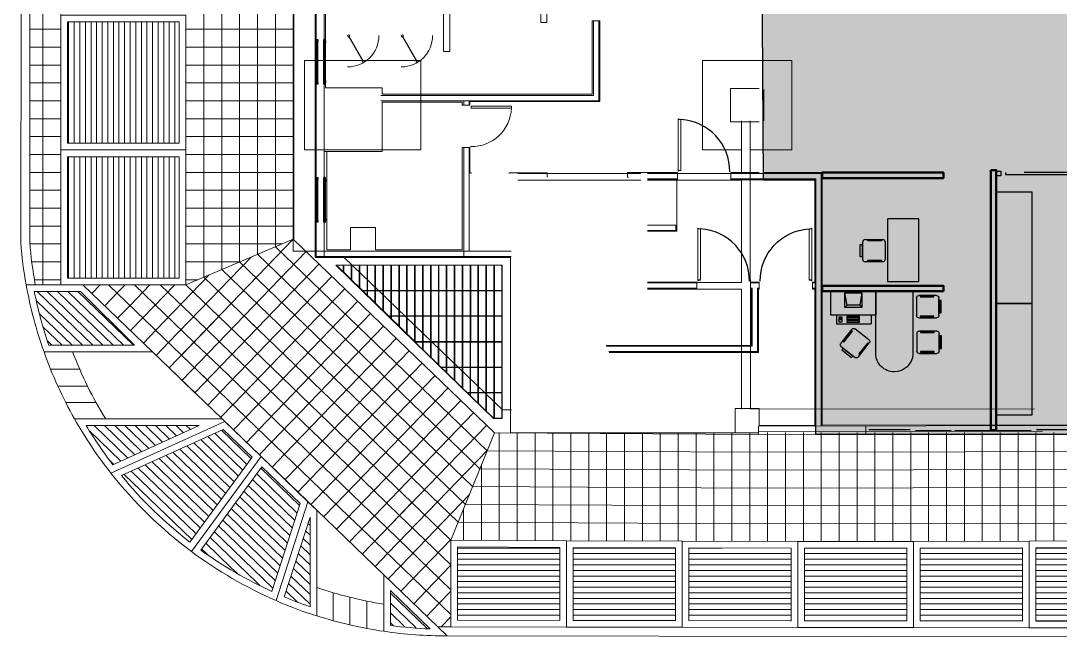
# Model space of a CAD drawing. Header units: millimetres. Extents: x 27 to 171, y 81 to 155.
# Drawn here: x 27.13 to 50.37, y 81.08 to 95 of the extents above; entities that cross this region are included whole.
import ezdxf

# ---------------------------------------------------------------- set-up
doc = ezdxf.new("R2010")
doc.units = ezdxf.units.MM
doc.linetypes.add('HIDDEN', pattern=[9.525, 6.35, -3.175])
doc.linetypes.add('IRI-OCASA-Layout R 9$0$HIDDEN', pattern=[0.375, 0.25, -0.125])
for name, color, linetype, lineweight in [('Durlock', 252, 'Continuous', 50), ('OCASA_TODAS_r08$0$CARP-BARRIDO', 252, 'Continuous', 15), ('OCASA_TODAS_r08$0$CARP-HOJA', 252, 'Continuous', 20), ('OCASA_TODAS_r08$0$CARPINTERIA', 252, 'Continuous', 15), ('OCASA_TODAS_r08$0$CGC VIGAS', 252, 'HIDDEN', 15), ('OCASA_TODAS_r08$0$HERRERIA', 252, 'Continuous', 20), ('OCASA_TODAS_r08$0$MURO BLOQUE CEMENTO 18', 252, 'Continuous', 20), ('OCASA_TODAS_r08$0$MURO CEMENTO DE 12', 252, 'Continuous', 20), ('OCASA_TODAS_r08$0$MURO CERAMICO DE 12', 252, 'Continuous', 20), ('OCASA_TODAS_r08$0$MURO CERAMICO DE 18', 252, 'Continuous', 20), ('OCASA_TODAS_r08$0$MURO LADRILLO COMUN', 252, 'Continuous', 20), ('OCASA_TODAS_r08$0$REVESTIMIENTOS', 252, 'Continuous', 20), ('OCASA_TODAS_r08$0$REVOQUES', 251, 'Continuous', 15), ('OCASA_TODAS_r08$0$SANITARIOS', 251, 'Continuous', 15), ('OCASA_TODAS_r08$0$VENTANAS', 251, 'Continuous', 15), ('OCASA_TODAS_r08$0$VEREDA', 251, 'Continuous', 15)]:
    doc.layers.add(name, color=color, linetype=linetype, lineweight=lineweight)
doc.layers.add('IRI-OCASA-Layout R 9$0$OCA_Mobiliario', color=252, linetype='Continuous')
doc.layers.add('IRI-OCASA-Layout R 9$0$OCA_Rejas', color=252, linetype='IRI-OCASA-Layout R 9$0$HIDDEN')
doc.layers.get('OCASA_TODAS_r08$0$CARPINTERIA').off()
doc.layers.get('OCASA_TODAS_r08$0$HERRERIA').off()
doc.layers.get('OCASA_TODAS_r08$0$SANITARIOS').off()
doc.layers.get('OCASA_TODAS_r08$0$VENTANAS').off()

# ---------------------------------------------------------------- blocks, each defined once
blk = doc.blocks.new('OCASA_TODAS_r08$0$Estructura PB para Arquitectura')
at = {"layer": 'OCASA_TODAS_r08$0$CGC VIGAS', "lineweight": 9}
for p, q in [((1098.108222, 374.99809, -0.000029), (1098.108222, 401.069086, -0.000029)), ((1100.959509, 377.263229, -0.000029), (1100.959509, 379.26309, -0.000029)), ((1107.258158, 379.262974, -0.000029), (1109.258158, 379.262974, -0.000029)), ((1107.258158, 377.262974, -0.000029), (1107.258158, 379.262974, -0.000029)), ((1109.258158, 377.262974, -0.000029), (1109.258158, 379.262974, -0.000029)), ((1108.127549, 377.912974, -0.000029), (1108.127654, 377.263474, -0.000029)), ((1108.327549, 377.912974, -0.000029), (1108.327654, 377.263474, -0.000029)), ((1098.358971, 377.262997, -0.000029), (1100.959509, 377.263229, -0.000029)), ((1107.258158, 377.262974, -0.000029), (1108.127654, 377.262974, -0.000029)), ((1108.127654, 377.262474, -0.000029), (1108.12774, 376.731072, -0.000029)), ((1108.327654, 377.262974, -0.000029), (1109.258158, 377.262974, -0.000029)), ((1108.327654, 377.262474, -0.000029), (1108.328595, 371.458401, -0.000029)), ((1105.878155, 376.731072, -0.000029), (1103.131196, 376.731072, -0.000029)), ((1105.878155, 376.581072, -0.000029), (1103.131196, 376.581072, -0.000029)), ((1108.12774, 376.731072, -0.000029), (1106.028155, 376.731072, -0.000029)), ((1108.127765, 376.581072, -0.000029), (1106.028155, 376.581072, -0.000029)), ((1108.127765, 376.581072, -0.000029), (1108.128135, 374.295923, -0.000029)), ((1098.108222, 374.99809, -0.000029), (1102.981196, 374.99809, -0.000029)), ((1108.128135, 374.295923, -0.000029), (1106.028155, 374.295923, -0.000029)), ((1108.128159, 374.145923, -0.000029), (1106.028155, 374.145923, -0.000029)), ((1108.128159, 374.145923, -0.000029), (1108.128595, 371.458267, -0.000029)), ((1108.328595, 371.458401, -0.000029), (1116.008408, 371.473153, -0.000029)), ((1108.509139, 370.958747, -0.000029), (1116.258649, 370.973633, -0.000029))]:
    blk.add_line(p, q, dxfattribs=at)
blk.add_lwpolyline([(1098.358971, 377.262997), (1098.358971, 379.262858), (1100.959509, 379.26309)], dxfattribs=at)
blk = doc.blocks.new('OCASA_TODAS_r08$0$P10 70-035')
at = {"layer": 'OCASA_TODAS_r08$0$CARP-BARRIDO'}
blk.add_arc((0, 0.035), 0.7, 0, 90, dxfattribs=at)
at = {"layer": 'OCASA_TODAS_r08$0$CARP-HOJA'}
for p, q in [((0.344191, 0.604157), (0.029191, 0.058561)), ((0.35112, 0.600157), (0.03612, 0.054561))]:
    blk.add_line(p, q, dxfattribs=at)
for points in [[(0.35, 0.641218), (0.3325, 0.610907), (0.362811, 0.593407), (0.380311, 0.623718)], [(0.0175, 0.065311), (0, 0.035), (0.030311, 0.0175), (0.047811, 0.047811)]]:
    blk.add_lwpolyline(points, close=True, dxfattribs=at)
blk = doc.blocks.new('OCASA_TODAS_r08$0$dddddd')
at = {"layer": 'OCASA_TODAS_r08$0$CARP-HOJA'}
for p, q in [((99.546846, 18.472923), (99.546846, 18.629998)), ((99.560946, 18.459217), (99.560946, 18.629998)), ((99.724055, 18.300663), (99.724055, 18.629998)), ((99.738155, 18.286957), (99.738155, 18.629998)), ((99.901265, 18.119617), (99.901265, 18.629998)), ((99.915365, 18.105911), (99.915365, 18.629998)), ((100.078474, 18.060548), (100.078474, 18.629998)), ((100.092574, 18.060548), (100.092574, 18.629998)), ((100.255683, 18.060548), (100.255683, 18.629998)), ((100.269783, 18.060548), (100.269783, 18.629998)), ((100.432892, 18.060548), (100.432892, 18.629998)), ((100.446992, 18.060548), (100.446992, 18.629998)), ((100.610101, 18.060548), (100.610101, 18.629998)), ((100.624201, 18.060548), (100.624201, 18.629998)), ((100.787311, 18.060548), (100.787311, 18.629998)), ((100.801411, 18.060548), (100.801411, 18.629998)), ((100.96452, 18.060548), (100.96452, 18.629998)), ((100.97862, 18.060548), (100.97862, 18.629998)), ((101.141729, 18.060548), (101.141729, 18.629998)), ((101.155829, 18.060548), (101.155829, 18.629998)), ((100.078474, 17.956144), (100.078474, 18.060548)), ((100.092574, 17.942438), (100.092574, 18.060548)), ((100.255683, 17.783884), (100.255683, 18.060548)), ((100.269783, 17.770178), (100.269783, 18.060548)), ((100.432892, 17.611624), (100.432892, 18.060548)), ((100.446992, 17.597918), (100.446992, 18.060548)), ((100.610101, 17.497548), (100.610101, 18.060548)), ((100.624201, 17.497548), (100.624201, 18.060548)), ((100.787311, 17.497548), (100.787311, 18.060548)), ((100.801411, 17.497548), (100.801411, 18.060548)), ((100.96452, 17.497548), (100.96452, 18.060548)), ((100.97862, 17.497548), (100.97862, 18.060548)), ((101.141729, 17.497548), (101.141729, 18.060548)), ((101.155829, 17.497548), (101.155829, 18.060548)), ((100.610101, 17.439364), (100.610101, 17.491248)), ((100.624201, 17.425658), (100.624201, 17.491248)), ((100.787311, 17.267105), (100.787311, 17.491248)), ((100.801411, 17.253399), (100.801411, 17.491248)), ((100.96452, 17.094845), (100.96452, 17.491248)), ((100.97862, 17.081139), (100.97862, 17.491248)), ((101.141729, 16.927226), (101.141729, 17.491248)), ((101.155829, 16.927253), (101.155829, 17.491248))]:
    blk.add_line(p, q, dxfattribs=at)
for points in [[(99.369739, 18.636298), (101.134412, 16.920912), (101.325238, 16.921278), (101.325238, 18.636298)], [(99.369739, 18.636298), (101.134412, 16.920912), (101.325238, 16.921278), (101.325238, 18.636298)], [(101.325238, 18.636298), (99.369739, 18.636298)], [(99.385258, 18.629998), (101.136965, 16.927217), (101.318938, 16.927566), (101.318938, 18.629998)], [(101.318938, 18.629998), (99.385258, 18.629998)], [(101.318938, 18.066848), (99.964589, 18.066848)], [(101.318938, 18.060548), (99.97107, 18.060548)], [(101.318938, 17.497548), (100.550246, 17.497548)], [(101.318938, 17.491248), (100.556727, 17.491248)]]:
    blk.add_lwpolyline(points, dxfattribs=at)
blk = doc.blocks.new('OCASA_TODAS_r08$0$aaaaa')
at = {"layer": 'OCASA_TODAS_r08$0$CARP-HOJA'}
for p, q in [((93.03341, 21.382694), (93.03341, 21.532267)), ((93.04751, 21.368988), (93.04751, 21.532267)), ((93.210619, 21.210434), (93.210619, 21.532267)), ((93.224719, 21.196728), (93.224719, 21.532267)), ((93.387828, 21.038175), (93.387828, 21.532267)), ((93.401928, 21.024468), (93.401928, 21.532267)), ((93.565037, 20.969053), (93.565037, 21.532267)), ((93.579137, 20.969053), (93.579137, 21.532267)), ((93.742246, 20.969053), (93.742246, 21.532267)), ((93.756346, 20.969053), (93.756346, 21.532267)), ((93.919456, 20.969053), (93.919456, 21.532267)), ((93.933556, 20.969053), (93.933556, 21.532267)), ((94.096665, 20.969053), (94.096665, 21.532267)), ((94.110765, 20.969053), (94.110765, 21.532267)), ((94.273874, 20.969053), (94.273874, 21.532267)), ((94.287974, 20.969053), (94.287974, 21.532267)), ((94.451083, 20.969053), (94.451083, 21.532267)), ((94.465183, 20.969053), (94.465183, 21.532267)), ((94.628292, 20.969053), (94.628292, 21.532267)), ((94.642392, 20.969053), (94.642392, 21.532267)), ((94.805502, 20.969053), (94.805502, 21.532267)), ((94.819602, 20.969053), (94.819602, 21.532267)), ((94.982711, 20.969053), (94.982711, 21.532267)), ((94.996811, 20.969053), (94.996811, 21.532267)), ((95.15992, 20.969053), (95.15992, 21.532267)), ((95.17402, 20.969053), (95.17402, 21.532267)), ((95.337129, 20.969053), (95.337129, 21.532267)), ((95.351229, 20.969053), (95.351229, 21.532267)), ((95.514339, 20.969053), (95.514339, 21.532267)), ((95.528439, 20.969053), (95.528439, 21.532267)), ((95.691548, 20.969053), (95.691548, 21.532267)), ((95.705648, 20.969053), (95.705648, 21.532267)), ((95.868757, 20.969053), (95.868757, 21.532267)), ((95.882857, 20.969053), (95.882857, 21.532267)), ((96.045966, 20.969053), (96.045966, 21.532267)), ((96.060066, 20.969053), (96.060066, 21.532267)), ((96.223175, 20.969053), (96.223175, 21.532267)), ((96.237275, 20.969053), (96.237275, 21.532267)), ((96.400385, 20.969053), (96.400385, 21.532267)), ((96.414485, 20.969053), (96.414485, 21.532267)), ((93.565037, 20.865915), (93.565037, 20.962753)), ((93.579137, 20.852209), (93.579137, 20.962753)), ((93.742246, 20.693655), (93.742246, 20.962753)), ((93.756346, 20.679949), (93.756346, 20.962753)), ((93.919456, 20.521395), (93.919456, 20.962753)), ((93.933556, 20.507689), (93.933556, 20.962753)), ((94.096665, 20.399753), (94.096665, 20.962753)), ((94.110765, 20.399753), (94.110765, 20.962753)), ((94.273874, 20.399753), (94.273874, 20.962753)), ((94.287974, 20.399753), (94.287974, 20.962753)), ((94.451083, 20.399753), (94.451083, 20.962753)), ((94.465183, 20.399753), (94.465183, 20.962753)), ((94.628292, 20.399753), (94.628292, 20.962753)), ((94.642392, 20.399753), (94.642392, 20.962753)), ((94.805502, 20.399753), (94.805502, 20.962753)), ((94.819602, 20.399753), (94.819602, 20.962753)), ((94.982711, 20.399753), (94.982711, 20.962753)), ((94.996811, 20.399753), (94.996811, 20.962753)), ((95.15992, 20.399753), (95.15992, 20.962753)), ((95.17402, 20.399753), (95.17402, 20.962753)), ((95.337129, 20.399753), (95.337129, 20.962753)), ((95.351229, 20.399753), (95.351229, 20.962753)), ((95.514339, 20.399753), (95.514339, 20.962753)), ((95.528439, 20.399753), (95.528439, 20.962753)), ((95.691548, 20.399753), (95.691548, 20.962753)), ((95.705648, 20.399753), (95.705648, 20.962753)), ((95.868757, 20.399753), (95.868757, 20.962753)), ((95.882857, 20.399753), (95.882857, 20.962753)), ((96.045966, 20.399753), (96.045966, 20.962753)), ((96.060066, 20.399753), (96.060066, 20.962753)), ((96.223175, 20.399753), (96.223175, 20.962753)), ((96.237275, 20.399753), (96.237275, 20.962753)), ((96.400385, 20.399753), (96.400385, 20.962753)), ((96.414485, 20.399753), (96.414485, 20.962753)), ((94.096665, 20.349136), (94.096665, 20.393453)), ((94.110765, 20.335429), (94.110765, 20.393453)), ((94.273874, 20.176876), (94.273874, 20.393453)), ((94.287974, 20.16317), (94.287974, 20.393453)), ((94.451083, 20.004616), (94.451083, 20.393453)), ((94.465183, 19.99091), (94.465183, 20.393453)), ((94.628292, 19.832356), (94.628292, 20.393453)), ((94.642392, 19.829772), (94.642392, 20.393453)), ((94.805502, 19.829772), (94.805502, 20.393453)), ((94.819602, 19.829772), (94.819602, 20.393453)), ((94.982711, 19.829772), (94.982711, 20.393453)), ((94.996811, 19.829772), (94.996811, 20.393453)), ((95.15992, 19.829772), (95.15992, 20.393453)), ((95.17402, 19.829772), (95.17402, 20.393453)), ((95.337129, 19.829772), (95.337129, 20.393453)), ((95.351229, 19.829772), (95.351229, 20.393453)), ((95.514339, 19.829772), (95.514339, 20.393453)), ((95.528439, 19.829772), (95.528439, 20.393453)), ((95.691548, 19.829772), (95.691548, 20.393453)), ((95.705648, 19.829772), (95.705648, 20.393453)), ((95.868757, 19.829772), (95.868757, 20.393453)), ((95.882857, 19.829772), (95.882857, 20.393453)), ((96.045966, 19.829772), (96.045966, 20.393453)), ((96.060066, 19.829772), (96.060066, 20.393453)), ((96.223175, 19.829772), (96.223175, 20.393453)), ((96.237275, 19.829772), (96.237275, 20.393453)), ((96.400385, 19.829772), (96.400385, 20.393453)), ((96.414485, 19.829772), (96.414485, 20.393453))]:
    blk.add_line(p, q, dxfattribs=at)
for points in [[(96.583894, 19.823472), (96.583894, 21.538566), (92.864, 21.538586), (94.628394, 19.823472)], [(96.577594, 19.829772), (96.577594, 21.532266), (92.87952, 21.532286), (94.628292, 19.832356)], [(92.87952, 21.532286), (94.630952, 19.829772)], [(96.583894, 20.969053), (93.458935, 20.969053)], [(96.583894, 20.962753), (93.465416, 20.962753)], [(96.583894, 20.399753), (94.044593, 20.399753)], [(96.583894, 20.393453), (94.051074, 20.393453)], [(96.583894, 19.823472), (94.628394, 19.823472)], [(96.577594, 19.829772), (94.630952, 19.829772)]]:
    blk.add_lwpolyline(points, dxfattribs=at)
blk = doc.blocks.new('OCASA_TODAS_r08$0$P16 17')
at = {"layer": 'OCASA_TODAS_r08$0$CARP-BARRIDO'}
blk.add_arc((-13.161196, -23.401783, -0.000123), 0.885209, 178.329117, 268.111658, dxfattribs=at)
at = {"layer": 'OCASA_TODAS_r08$0$CARP-HOJA', "extrusion": (1.67932e-05, 6.2673e-05, 1), "elevation": -0.001695}
blk.add_lwpolyline([(-13.190365, -23.390868), (-13.190365, -24.286511), (-13.14586, -24.286511), (-13.14586, -23.390868)], close=True, dxfattribs=at)
blk = doc.blocks.new('OCASA_TODAS_r08$0$SE 16')
at = {"layer": 'OCASA_TODAS_r08$0$CARP-BARRIDO', "lineweight": -3}
blk.add_arc((-36.41539, -19.636195), 1.16501, 179.476971, 266.48031, dxfattribs=at)
at = {"layer": 'OCASA_TODAS_r08$0$CARP-HOJA'}
for p, q in [((-36.486912, -20.799008), (-36.486912, -19.654008)), ((-36.486912, -19.654008), (-36.431912, -19.654008)), ((-36.485712, -19.812314), (-36.485712, -19.655208)), ((-36.485712, -19.655208), (-36.430712, -19.655208)), ((-36.431912, -19.654008), (-36.431912, -19.641508)), ((-36.430712, -19.641508), (-36.430712, -19.655208)), ((-36.428112, -19.797314), (-36.428112, -19.641508)), ((-36.426912, -20.811508), (-36.426912, -19.641508)), ((-36.485712, -20.797808), (-36.485712, -19.812314)), ((-36.428112, -20.811508), (-36.428112, -19.797314)), ((-36.431912, -20.799008), (-36.486912, -20.799008)), ((-36.430712, -20.797808), (-36.485712, -20.797808)), ((-36.431912, -20.799008), (-36.431912, -20.811508)), ((-36.430712, -20.797808), (-36.430712, -20.811508))]:
    blk.add_line(p, q, dxfattribs=at)
for centre, radius, start, end in [((-36.429412, -19.641508), 0.0025, 0, 180), ((-36.429412, -19.641508), 0.0013, 0, 180), ((-36.429412, -20.811508), 0.0025, 180, 0), ((-36.429412, -20.811508), 0.0013, 180, 0)]:
    blk.add_arc(centre, radius, start, end, dxfattribs=at)
blk = doc.blocks.new('OCASA_TODAS_r08$0$V17 19_06_2014')
at = {"color": 4}
for points in [[(2804.771204, 1170.094485), (2804.771204, 1170.114485), (2804.746558, 1170.114485), (2804.746558, 1170.114485)], [(2805.773704, 1170.094485), (2805.773704, 1170.114485), (2805.813704, 1170.114485), (2805.813704, 1170.094485)], [(2805.813704, 1170.094485), (2805.813704, 1170.074485), (2805.773704, 1170.074485), (2805.773704, 1170.094485)], [(2808.519411, 1170.094485), (2808.519411, 1170.114485), (2808.479411, 1170.114485), (2808.479411, 1170.094485)], [(2808.479411, 1170.094485), (2808.479411, 1170.074485), (2808.519411, 1170.074485), (2808.519411, 1170.094485)], [(2809.521911, 1170.094485), (2809.521911, 1170.114485), (2809.546558, 1170.114485), (2809.546558, 1170.114485)]]:
    blk.add_lwpolyline(points, dxfattribs=at)
at = {"color": 251}
for points in [[(2804.771204, 1170.114485), (2809.521911, 1170.114485)], [(2804.771204, 1170.074485), (2809.521911, 1170.074485)]]:
    blk.add_lwpolyline(points, dxfattribs=at)
at = {"color": 4}
for points in [[(2804.811204, 1170.114485), (2804.771204, 1170.114485), (2804.771204, 1170.094485), (2804.811204, 1170.094485)], [(2805.733704, 1170.094485), (2805.773704, 1170.094485), (2805.773704, 1170.114485), (2805.733704, 1170.114485)], [(2805.813704, 1170.074485), (2805.853704, 1170.074485), (2805.853704, 1170.094485), (2805.813704, 1170.094485)], [(2807.558224, 1170.094485), (2807.598224, 1170.094485), (2807.598224, 1170.074485), (2807.558224, 1170.074485)], [(2808.439411, 1170.094485), (2808.479411, 1170.094485), (2808.479411, 1170.074485), (2808.439411, 1170.074485)], [(2808.519411, 1170.114485), (2808.559411, 1170.114485), (2808.559411, 1170.094485), (2808.519411, 1170.094485)], [(2809.481911, 1170.114485), (2809.521911, 1170.114485), (2809.521911, 1170.094485), (2809.481911, 1170.094485)]]:
    blk.add_lwpolyline(points, close=True, dxfattribs=at)
at = {"layer": 'OCASA_TODAS_r08$0$CARP-HOJA'}
for p, q in [((2804.811204, 1170.109485), (2805.733714, 1170.109485)), ((2804.811204, 1170.099485), (2805.733714, 1170.099485)), ((2805.853704, 1170.089485), (2806.654891, 1170.089485)), ((2805.853704, 1170.079485), (2806.654891, 1170.079485)), ((2806.734891, 1170.089485), (2807.558224, 1170.089485)), ((2806.734891, 1170.079485), (2807.558224, 1170.079485)), ((2807.638224, 1170.089485), (2808.439411, 1170.089485)), ((2807.638224, 1170.079485), (2808.439411, 1170.079485)), ((2808.559411, 1170.109485), (2809.481921, 1170.109485)), ((2808.559411, 1170.099485), (2809.481921, 1170.099485))]:
    blk.add_line(p, q, dxfattribs=at)
blk = doc.blocks.new('IRI-OCASA-Layout R 9$0$OCA_puesto gerente')
at = {"color": 253}
for p, q in [((0, 2.4735), (0, 1.4745)), ((0.5292, 2.4735), (0, 2.4735)), ((0.5292, 1.4745), (0.5292, 2.4735)), ((0.5292, 2.34927), (0.719485, 2.34927)), ((0.719485, 2.34927), (0.719485, 1.572094)), ((0.026144, 2.161848), (0.026144, 1.780848)), ((0.305545, 2.111048), (0.026144, 2.161848)), ((0.356345, 2.161848), (0.026144, 2.161848)), ((0.356345, 2.161848), (0.305545, 2.111048)), ((0.305545, 1.831648), (0.305545, 2.111048)), ((0.356345, 1.780848), (0.356345, 2.161848)), ((0.55734, 2.116405), (0.63354, 2.116405)), ((0.55734, 1.837005), (0.55734, 2.116405)), ((0.572581, 2.220396), (0.572581, 2.296596)), ((0.572581, 2.296596), (0.674181, 2.296596)), ((0.674181, 2.220396), (0.572581, 2.220396)), ((0.58274, 1.837005), (0.58274, 2.116405)), ((0.597981, 2.233096), (0.597981, 2.283896)), ((0.597981, 2.283896), (0.623381, 2.283896)), ((0.597981, 2.258496), (0.623381, 2.258496)), ((0.623381, 2.233096), (0.597981, 2.233096)), ((0.60814, 2.116405), (0.60814, 1.837005)), ((0.623381, 2.283896), (0.623381, 2.233096)), ((0.63354, 2.116405), (0.63354, 1.837005)), ((0.65894, 2.116405), (0.68434, 2.116405)), ((0.65894, 1.837005), (0.65894, 2.116405)), ((0.674181, 2.296596), (0.674181, 2.220396)), ((0.68434, 2.116405), (0.68434, 1.837005)), ((0.843753, 2.009432), (1.156759, 2.254286)), ((1.226948, 2.245711), (1.472357, 1.931996)), ((1.080587, 1.625528), (0.835178, 1.939243)), ((1.463782, 1.861807), (1.150775, 1.616953)), ((0.026144, 1.780848), (0.305545, 1.831648)), ((0.026144, 1.780848), (0.356345, 1.780848)), ((0.305545, 1.831648), (0.356345, 1.780848)), ((0.63354, 1.837005), (0.55734, 1.837005)), ((0.68434, 1.837005), (0.65894, 1.837005)), ((0, 1.4745), (0.5292, 1.4745)), ((1.3836, 1.4745), (0, 1.4745)), ((0, 1.4745), (0, 0.6411)), ((0.5292, 1.572094), (0.719485, 1.572094)), ((1.7952, 1.059702), (1.7952, 1.063102)), ((0, 0.6411), (1.404391, 0.6411)), ((0.08873, 0.111689), (0.08873, 0.509089)), ((0.13873, 0.559089), (0.53703, 0.559089)), ((0.58703, 0.509089), (0.58703, 0.111689)), ((0.884856, 0.1049), (0.884856, 0.5023)), ((0.934856, 0.5523), (1.333156, 0.5523)), ((1.383156, 0.5023), (1.383156, 0.1049)), ((0.53703, 0.061689), (0.13873, 0.061689)), ((1.333156, 0.0549), (0.934856, 0.0549))]:
    blk.add_line(p, q, dxfattribs=at)
for points in [[(1.119735, 2.199042), (1.131257, 2.184313), (0.88961, 1.995281), (0.878088, 2.01001)], [(1.306357, 2.233303), (1.478999, 2.012608), (1.445367, 1.986298), (1.272725, 2.206994)], [(1.396414, 1.849735), (1.409537, 1.832958), (1.165764, 1.642263), (1.15264, 1.659039)], [(0.12073, 0.172189), (0.09943, 0.172189), (0.09943, 0.481689), (0.12073, 0.481689)], [(0.56633, 0.174889), (0.54763, 0.174889), (0.54763, 0.481689), (0.56633, 0.481689)], [(0.916856, 0.1654), (0.895556, 0.1654), (0.895556, 0.4749), (0.916856, 0.4749)], [(1.362456, 0.1681), (1.343756, 0.1681), (1.343756, 0.4749), (1.362456, 0.4749)], [(0.47833, 0.006789), (0.19813, 0.006789), (0.19813, 0.049489), (0.47833, 0.049489)], [(1.274456, 0), (0.994256, 0), (0.994256, 0.0427), (1.274456, 0.0427)]]:
    blk.add_lwpolyline(points, close=True, dxfattribs=at)
for centre, radius, start, end in [((1.187566, 2.214904), 0.05, 38.034833, 128.034833), ((0.87456, 1.97005), 0.05, 128.034833, 218.034833), ((1.432975, 1.901189), 0.05, 308.034833, 38.034833), ((1.119968, 1.656335), 0.05, 218.034833, 308.034833), ((1.386346, 1.065648), 0.408861, 359.643216, 90.384836), ((1.374057, 1.062211), 0.422202, 274.120115, 359.595756), ((0.13873, 0.509089), 0.05, 90, 180), ((0.53703, 0.509089), 0.05, 0, 90), ((0.934856, 0.5023), 0.05, 90, 180), ((1.333156, 0.5023), 0.05, 0, 90), ((0.13873, 0.111689), 0.05, 180, 270), ((0.53703, 0.111689), 0.05, 270, 0), ((0.934856, 0.1049), 0.05, 180, 270), ((1.333156, 0.1049), 0.05, 270, 0)]:
    blk.add_arc(centre, radius, start, end, dxfattribs=at)
blk = doc.blocks.new('IRI-OCASA-Layout R 9$0$OCA_SILLA')
at = {"linetype": 'Continuous'}
for p, q in [((0.1049, 0.4983), (0.5023, 0.4983)), ((0.0549, 0.05), (0.0549, 0.4483)), ((0.5523, 0.4483), (0.5523, 0.05)), ((0.5023, 0), (0.1049, 0))]:
    blk.add_line(p, q, dxfattribs=at)
for points in [[(0.1654, 0.4663), (0.1654, 0.4876), (0.4749, 0.4876), (0.4749, 0.4663)], [(0, 0.1087), (0, 0.3889), (0.0427, 0.3889), (0.0427, 0.1087)], [(0.1681, 0.0207), (0.1681, 0.0394), (0.4749, 0.0394), (0.4749, 0.0207)]]:
    blk.add_lwpolyline(points, close=True, dxfattribs=at)
for centre, start, end in [((0.1049, 0.4483), 90, 180), ((0.5023, 0.4483), 0, 90), ((0.1049, 0.05), 180, 270), ((0.5023, 0.05), 270, 0)]:
    blk.add_arc(centre, 0.05, start, end, dxfattribs=at)
blk = doc.blocks.new('IRI-OCASA-Layout R 9$0$OCA_ESCRITORIO')
blk.add_lwpolyline([(0, 1.406141), (0, 0.706141), (1.4, 0.706141), (1.4, 1.406141)], close=True)
at = {"rotation": 90}
blk.add_blockref('IRI-OCASA-Layout R 9$0$OCA_SILLA', (0.961163, 0.100303), dxfattribs=at)
blk = doc.blocks.new('IRI-OCASA-Layout R 9$0$OCA_mesa de trabajo')
at = {"color": 253}
blk.add_lwpolyline([(0, 2.5), (0.8, 2.5), (0.8, 0), (0, 0)], close=True, dxfattribs=at)

msp = doc.modelspace()

# ---------------------------------------------------------------- hatches: boundary and pattern name
at = {"true_color": 0xff38ff}
h = msp.add_hatch(color=6, dxfattribs=at)
h.dxf.hatch_style = 1
h.paths.add_polyline_path([(46.295, 110.374), (46.295, 105.651), (43.744, 105.651), (43.644, 105.651), (43.733, 91.445), (44.887, 91.445), (44.887, 91.445), (44.898, 85.754), (95.501, 85.754), (95.501, 89.832), (102.71, 89.844), (102.71, 109.013), (147.022, 109.013), (147.022, 117.935), (91.324, 117.935), (91.324, 113.202), (75.374, 113.225), (75.374, 110.006), (67.244, 110.006), (67.244, 113.205), (61.671, 113.205), (61.671, 111.453), (59.644, 111.453), (59.644, 110.374)])
at = {"layer": 'OCASA_TODAS_r08$0$VEREDA'}
h = msp.add_hatch(dxfattribs=at)
h.set_pattern_fill('LINE', color=256, angle=270)
h.set_pattern_definition([(270, (13.95129, 58.08296), (0.125, 0), [])])
h.paths.add_polyline_path([(30.674, 89.248), (28.174, 89.248), (28.174, 91.962), (30.674, 91.962)])
h.paths.add_polyline_path([(30.674, 92.262), (28.174, 92.262), (28.174, 94.976), (30.674, 94.976)])
h.paths.add_polyline_path([(30.674, 95.276), (28.174, 95.276), (28.174, 97.99), (30.674, 97.99)])
h.paths.add_polyline_path([(30.674, 98.29), (28.174, 98.29), (28.174, 101.005), (30.674, 101.005)])
h.paths.add_polyline_path([(30.674, 101.305), (28.174, 101.305), (28.174, 104.019), (30.674, 104.019)])
h.paths.add_polyline_path([(30.674, 104.319), (28.174, 104.319), (28.174, 107.033), (30.674, 107.033)])
h.paths.add_polyline_path([(30.674, 107.333), (28.174, 107.333), (28.174, 110.047), (30.674, 110.047)])
h.paths.add_polyline_path([(30.674, 110.347), (28.174, 110.347), (28.174, 113.061), (30.674, 113.061)])
h = msp.add_hatch(dxfattribs=at)
h.set_pattern_fill('LINE', color=256, scale=0.05, angle=316)
h.set_pattern_definition([(316, (33.22313, 86.94696), (0.110277, 0.1141952), [])])
edge = h.paths.add_edge_path()
edge.add_line((29.677, 87.747), (28.463, 88.948))
edge.add_line((28.463, 88.948), (27.433, 88.947))
edge.add_arc((36.64, 90.785), 9.388, 191.2878, 198.8794)
edge.add_line((27.756, 87.747), (29.677, 87.747))
edge = h.paths.add_edge_path()
edge.add_line((29.191, 85.07), (31.121, 85.947))
edge.add_line((31.121, 85.947), (28.594, 85.947))
edge.add_arc((36.644, 90.786), 9.392, 211.0103, 217.4848)
edge = h.paths.add_edge_path()
edge.add_line((35.398, 82.257), (36.286, 81.4))
edge.add_arc((36.638, 90.714), 9.32, 262.3503, 267.8343, ccw=False)
edge.add_line((35.398, 81.477), (35.398, 82.257))
edge = h.paths.add_edge_path()
edge.add_line((33.598, 83.899), (33.022, 82.117))
edge.add_arc((35.535, 87.835), 6.246, 246.2839, 251.9335)
edge.add_line((33.598, 81.897), (33.598, 83.899))
edge = h.paths.add_edge_path()
edge.add_arc((36.619, 90.761), 9.358, 219.3468, 232.435)
edge.add_line((30.914, 83.343), (32.306, 85.238))
edge.add_line((32.306, 85.238), (31.659, 85.862))
edge.add_line((31.659, 85.862), (29.383, 84.828))
edge = h.paths.add_edge_path()
edge.add_line((33.38, 84.202), (32.747, 82.24))
edge.add_arc((36.642, 90.784), 9.39, 234.2396, 245.4907, ccw=False)
edge.add_line((31.155, 83.164), (32.524, 85.028))
edge.add_line((32.524, 85.028), (33.38, 84.202))
h = msp.add_hatch(dxfattribs=at)
h.set_pattern_fill('LINE', color=256)
h.set_pattern_definition([(0, (13.95129, 58.08296), (0, 0.125), [])])
h.paths.add_polyline_path([(62.586, 81.557), (62.586, 83.237), (65.28, 83.243), (65.28, 81.553)])
h.paths.add_polyline_path([(62.286, 81.557), (62.286, 83.237), (59.58, 83.231), (59.58, 81.561)])
h.paths.add_polyline_path([(54.999, 81.568), (54.999, 83.223), (57.28, 83.227), (57.28, 81.565)])
h.paths.add_polyline_path([(54.699, 81.568), (54.699, 83.223), (52.413, 83.218), (52.413, 81.572)])
h.paths.add_polyline_path([(49.827, 81.575), (49.827, 83.213), (52.113, 83.218), (52.113, 81.572)])
h.paths.add_polyline_path([(49.527, 81.576), (49.527, 83.213), (47.241, 83.208), (47.241, 81.579)])
h.paths.add_polyline_path([(44.655, 81.583), (44.655, 83.203), (46.941, 83.208), (46.941, 81.58)])
h.paths.add_polyline_path([(44.355, 81.583), (44.355, 83.204), (42.069, 83.21), (42.069, 81.587)])
h.paths.add_polyline_path([(39.483, 81.59), (39.483, 83.222), (41.769, 83.211), (41.769, 81.587)])
h.paths.add_polyline_path([(39.183, 81.591), (39.183, 83.224), (36.898, 83.236), (36.898, 81.593)])

# ---------------------------------------------------------------- linework, layer by layer
at = {"color": 4}
for points in [[(33.77, 94.585), (33.77, 94.545), (33.75, 94.545), (33.75, 94.585)], [(33.946, 94.545), (33.946, 94.505), (33.926, 94.505), (33.926, 94.545)], [(33.77, 93.625), (33.77, 93.585), (33.75, 93.585), (33.75, 93.625)], [(33.77, 91.494), (33.77, 91.454), (33.75, 91.454), (33.75, 91.494)], [(33.946, 91.454), (33.946, 91.414), (33.926, 91.414), (33.926, 91.454)], [(33.77, 90.534), (33.77, 90.494), (33.75, 90.494), (33.75, 90.534)]]:
    msp.add_lwpolyline(points, close=True, dxfattribs=at)
for points, elevation in [([(33.757, 94.545), (33.757, 93.625)], -0.666), ([(33.763, 94.545), (33.763, 93.625)], -0.666), ([(33.933, 94.505), (33.933, 93.665)], -0.333), ([(33.939, 94.505), (33.939, 93.665)], -0.333), ([(33.757, 91.454), (33.757, 90.534)], -0.666), ([(33.763, 91.454), (33.763, 90.534)], -0.666), ([(33.933, 91.414), (33.933, 90.574)], -0.333), ([(33.939, 91.414), (33.939, 90.574)], -0.333)]:
    msp.add_lwpolyline(points, dxfattribs=dict(at, elevation=elevation))
at = {"color": 251, "elevation": -0.333}
for points in [[(33.906, 93.585), (33.906, 94.585)], [(33.946, 93.585), (33.946, 94.585)], [(33.906, 90.494), (33.906, 91.494)], [(33.946, 90.494), (33.946, 91.494)]]:
    msp.add_lwpolyline(points, dxfattribs=at)
at = {"color": 4}
for points in [[(33.926, 94.585), (33.906, 94.585), (33.906, 94.545), (33.926, 94.545)], [(33.926, 94.545), (33.946, 94.545), (33.946, 94.585), (33.926, 94.585)], [(33.926, 93.625), (33.906, 93.625), (33.906, 93.585), (33.926, 93.585)], [(33.926, 93.585), (33.946, 93.585), (33.946, 93.625), (33.926, 93.625)], [(33.926, 91.494), (33.906, 91.494), (33.906, 91.454), (33.926, 91.454)], [(33.926, 91.454), (33.946, 91.454), (33.946, 91.494), (33.926, 91.494)], [(33.926, 90.534), (33.906, 90.534), (33.906, 90.494), (33.926, 90.494)], [(33.926, 90.494), (33.946, 90.494), (33.946, 90.534), (33.926, 90.534)]]:
    msp.add_lwpolyline(points, dxfattribs=at)
at = {"color": 4, "elevation": -0.333}
for points in [[(33.946, 93.665), (33.946, 93.625), (33.926, 93.625), (33.926, 93.665)], [(33.946, 90.574), (33.946, 90.534), (33.926, 90.534), (33.926, 90.574)]]:
    msp.add_lwpolyline(points, close=True, dxfattribs=at)
at = {"layer": 'Defpoints', "color": 6}
msp.add_lwpolyline([(46.295, 110.374), (46.295, 105.651), (43.744, 105.651), (43.644, 105.651), (43.733, 91.445), (44.887, 91.445), (44.887, 91.445), (44.898, 85.754), (95.501, 85.754)], dxfattribs=at)
at = {"layer": 'Durlock'}
for points in [[(45.047, 91.483), (47.763, 91.483), (47.763, 91.605), (45.047, 91.605)], [(45.047, 88.955), (47.763, 88.955), (47.763, 89.077), (45.047, 89.077)]]:
    msp.add_lwpolyline(points, close=True, dxfattribs=at)
at = {"layer": 'Durlock', "elevation": 0.008}
msp.add_lwpolyline([(48.821, 91.662), (48.821, 85.845), (48.942, 85.845), (48.942, 91.662)], close=True, dxfattribs=at)
at = {"layer": 'IRI-OCASA-Layout R 9$0$OCA_Rejas'}
msp.add_lwpolyline([(49.042, 91.535), (48.942, 91.535), (48.942, 91.635), (49.042, 91.635)], close=True, dxfattribs=at)
at = {"layer": 'IRI-OCASA-Layout R 9$0$OCA_Rejas', "ltscale": 8}
msp.add_lwpolyline([(49.151, 91.56), (51.569, 91.56), (51.569, 91.61), (49.151, 91.61)], close=True, dxfattribs=at)
at = {"layer": 'OCASA_TODAS_r08$0$MURO BLOQUE CEMENTO 18'}
msp.add_line((46.03, 85.935), (46.03, 85.755), dxfattribs=at)
msp.add_line((46.03, 85.935), (46.03, 85.755), dxfattribs=at)
msp.add_lwpolyline([(43.625, 85.751), (43.625, 85.931), (51.124, 85.946), (51.124, 85.766), (43.625, 85.751)], dxfattribs=at)
at = {"layer": 'OCASA_TODAS_r08$0$MURO CEMENTO DE 12'}
msp.add_lwpolyline([(37.037, 89.729), (33.916, 89.729), (33.916, 89.849), (37.034, 89.849)], dxfattribs=at)
at = {"layer": 'OCASA_TODAS_r08$0$MURO CERAMICO DE 12'}
msp.add_line((37.154, 93.214), (35.179, 93.214), dxfattribs=at)
for points in [[(35.179, 93.334), (39.936, 93.334), (39.936, 94.997)], [(37.154, 93.214), (40.056, 93.214), (40.056, 94.997)], [(42.25, 89.138), (41.147, 89.138)], [(41.147, 89.018), (42.25, 89.018)], [(43.604, 87.601), (43.604, 89.018), (43.641, 89.018), (43.641, 89.138), (43.447, 89.138), (43.447, 89.018), (43.484, 89.018), (43.484, 87.721)], [(43.484, 87.721), (40.231, 87.721)], [(40.277, 87.601), (43.604, 87.601)]]:
    msp.add_lwpolyline(points, dxfattribs=at)
msp.add_lwpolyline([(44.837, 89.018), (44.907, 89.018), (44.907, 89.139), (44.837, 89.138)], close=True, dxfattribs=at)
at = {"layer": 'OCASA_TODAS_r08$0$MURO CERAMICO DE 18'}
msp.add_lwpolyline([(33.916, 112.292), (33.916, 89.729), (33.736, 89.729), (33.736, 112.292), (33.916, 112.292)], dxfattribs=at)
at = {"layer": 'OCASA_TODAS_r08$0$MURO LADRILLO COMUN'}
for p, q in [((41.144, 91.585, 0), (41.812, 91.585, 0)), ((41.144, 91.465, 0), (41.812, 91.465, 0)), ((41.147, 90.433), (41.777, 90.433)), ((41.777, 90.433), (41.777, 90.313)), ((41.147, 90.313), (41.777, 90.313))]:
    msp.add_line(p, q, dxfattribs=at)
for points in [[(37.034, 93.214), (37.154, 93.214), (37.154, 93.114), (37.034, 93.114), (37.034, 93.214)], [(37.034, 92.167), (37.034, 89.848)], [(37.154, 89.848), (37.154, 92.167), (37.034, 92.167)], [(44.907, 85.934), (44.907, 91.465), (43.009, 91.465), (43.009, 91.585), (45.027, 91.585), (45.027, 85.934)], [(37.034, 91.474), (37.034, 89.728), (38.094, 89.728)], [(38.094, 89.848), (37.154, 89.848), (37.154, 91.474)]]:
    msp.add_lwpolyline(points, dxfattribs=at)
at = {"layer": 'OCASA_TODAS_r08$0$REVESTIMIENTOS'}
for points in [[(33.946, 93.5), (33.946, 95.994), (36.586, 95.994), (36.586, 94.314), (36.726, 94.314), (36.726, 95.994), (38.756, 95.994), (38.756, 94.966), (38.896, 94.966), (38.896, 95.994), (39.906, 95.994)], [(35.209, 93.364), (39.906, 93.364), (39.906, 94.997)], [(35.209, 93.364), (35.209, 93.5), (33.946, 93.5)], [(33.906, 92.079), (35.209, 92.079), (35.209, 93.184), (37.004, 93.184), (37.004, 93.114)], [(37.004, 92.167), (37.004, 89.879), (35.06, 89.879), (35.06, 90.379), (34.5, 90.379), (34.5, 89.879), (33.973, 89.879), (33.973, 92.079)]]:
    msp.add_lwpolyline(points, dxfattribs=at)
at = {"layer": 'OCASA_TODAS_r08$0$REVOQUES'}
for points in [[(39.906, 107.852), (40.076, 107.852), (40.076, 113.212), (41.122, 113.212), (41.122, 113.425), (40.962, 113.425), (40.962, 113.372), (37.299, 113.372), (37.299, 113.425), (37.139, 113.425), (37.139, 113.372), (35.324, 113.372), (35.324, 112.312), (33.716, 112.312), (33.716, 89.709), (38.08, 89.709), (38.08, 85.782), (43.625, 85.782)], [(37.004, 93.114), (37.174, 93.114), (37.174, 93.194), (40.076, 93.194), (40.076, 94.997), (39.906, 94.997)], [(43.644, 92.745), (43.004, 92.745), (43.004, 93.485), (43.644, 93.485)], [(43.744, 93.466), (43.744, 92.766)], [(37.004, 92.167), (37.174, 92.167), (37.174, 91.603), (37.202, 91.603), (37.202, 91.583)], [(38.052, 91.583), (38.052, 91.603), (38.901, 91.603), (38.901, 91.503)], [(40.721, 91.505), (40.701, 91.505), (40.701, 91.605), (41.812, 91.605)], [(41.812, 91.605), (41.812, 91.445), (41.144, 91.445)], [(43.106, 85.782), (43.106, 85.782), (43.106, 86.331), (43.645, 86.331), (43.645, 85.951), (44.887, 85.954), (44.887, 88.998), (44.837, 88.998), (44.837, 89.158), (44.887, 89.158), (44.887, 91.445), (43.009, 91.445), (43.009, 91.605), (43.644, 91.605)], [(43.744, 91.605), (45.047, 91.605), (45.047, 85.954), (51.101, 85.967), (51.101, 86.347), (51.641, 86.347), (51.642, 85.967), (57.464, 85.978), (57.464, 88.541), (57.675, 88.541)], [(41.797, 91.445), (41.797, 90.293), (41.147, 90.293)], [(43.624, 88.998), (43.641, 88.998), (43.641, 89.158), (43.447, 89.158), (43.447, 88.998), (43.464, 88.998), (43.464, 87.741), (40.223, 87.741)], [(42.25, 89.158), (42.25, 89.158), (41.144, 89.158)], [(42.25, 89.158), (42.25, 88.998), (41.147, 88.998)], [(43.624, 87.581), (43.624, 88.998), (43.624, 88.998), (43.624, 88.998)], [(40.285, 87.581), (43.624, 87.581)]]:
    msp.add_lwpolyline(points, dxfattribs=at)
at = {"layer": 'OCASA_TODAS_r08$0$VEREDA'}
for p, q in [((27.356, 114.808), (27.331, 90.034)), ((27.156, 114.565), (27.131, 90.035)), ((28.024, 94.811, 0), (27.336, 94.811, 0)), ((33.224, 94.811, 0), (30.824, 94.811, 0)), ((28.024, 94.411, 0), (27.335, 94.411, 0)), ((33.224, 94.411, 0), (30.824, 94.411, 0)), ((28.024, 94.011, 0), (27.335, 94.011, 0)), ((33.224, 94.011, 0), (30.824, 94.011, 0)), ((28.024, 93.611, 0), (27.334, 93.611, 0)), ((33.224, 93.611, 0), (30.824, 93.611, 0)), ((28.024, 93.211, 0), (27.334, 93.211, 0)), ((33.224, 93.211, 0), (30.824, 93.211, 0)), ((28.024, 92.811, 0), (27.334, 92.811, 0)), ((33.224, 92.811, 0), (30.824, 92.811, 0)), ((28.024, 92.411, 0), (27.333, 92.411, 0)), ((33.224, 92.411, 0), (30.824, 92.411, 0)), ((28.024, 92.011, 0), (27.333, 92.011, 0)), ((33.224, 92.011, 0), (30.824, 92.011, 0)), ((28.024, 91.611, 0), (27.332, 91.611, 0)), ((33.224, 91.611, 0), (30.824, 91.611, 0)), ((28.024, 91.211, 0), (27.332, 91.211, 0)), ((33.224, 91.211, 0), (30.824, 91.211, 0)), ((28.024, 90.811, 0), (27.332, 90.811, 0)), ((33.224, 90.811, 0), (30.824, 90.811, 0)), ((28.024, 90.411, 0), (27.332, 90.411, 0)), ((33.224, 90.411, 0), (30.824, 90.411, 0)), ((28.024, 90.011, 0), (27.333, 90.011, 0)), ((33.224, 90.118, 0), (30.448, 87.238, 0)), ((30.824, 89.098, 0), (33.224, 90.118, 0)), ((32.973, 90.011, 0), (30.824, 90.011, 0)), ((32.283, 89.718, 0), (30.437, 87.804, 0)), ((33.512, 89.84, 0), (30.736, 86.961, 0)), ((28.024, 89.611, 0), (27.375, 89.611, 0)), ((32.032, 89.611, 0), (30.824, 89.611, 0)), ((33.8, 89.563, 0), (31.024, 86.683, 0)), ((31.341, 89.318, 0), (30.149, 88.082, 0)), ((34.088, 89.285, 0), (31.589, 86.693, 0)), ((28.024, 89.211, 0), (27.435, 89.211, 0)), ((28.907, 89.098, 0), (28.72, 88.904, 0)), ((29.463, 89.098, 0), (29.286, 88.915, 0)), ((30.018, 89.098, 0), (29.574, 88.637, 0)), ((31.003, 87.814), (29.672, 89.098, 0)), ((30.574, 89.098), (29.861, 88.359)), ((31.281, 88.102), (30.248, 89.098, 0)), ((31.09, 89.211, 0), (30.824, 89.211, 0)), ((29.286, 88.915, 0), (29.008, 88.627, 0)), ((34.376, 89.007, 0), (31.877, 86.416, 0)), ((29.574, 88.637, 0), (29.296, 88.349, 0)), ((31.836, 88.678, 0), (32.412, 88.123)), ((34.664, 88.73, 0), (32.165, 86.138, 0)), ((29.861, 88.359, 0), (29.584, 88.071, 0)), ((31.558, 88.39), (32.134, 87.835, 0)), ((32.134, 87.835, 0), (31.558, 88.39, 0)), ((34.952, 88.452, 0), (32.453, 85.86, 0)), ((31.281, 88.102, 0), (31.857, 87.547)), ((31.857, 87.547), (31.281, 88.102)), ((35.24, 88.174, 0), (32.741, 85.583, 0)), ((30.149, 88.082, 0), (29.872, 87.794, 0)), ((35.528, 87.897, 0), (33.029, 85.305, 0)), ((30.437, 87.804, 0), (30.16, 87.516, 0)), ((31.003, 87.814), (31.579, 87.259, 0)), ((31.579, 87.259), (31.003, 87.814)), ((32.134, 87.835), (35.302, 84.781, 0)), ((27.65, 87.597, 0), (29.228, 87.597, 0)), ((30.725, 87.526, 0), (31.301, 86.971, 0)), ((34.469, 83.917), (30.725, 87.526)), ((31.857, 87.547), (35.024, 84.493, 0)), ((35.816, 87.619, 0), (33.317, 85.027, 0)), ((27.795, 87.213, 0), (28.446, 87.213, 0)), ((30.448, 87.238, 0), (31.024, 86.683, 0)), ((31.579, 87.259), (34.746, 84.205, 0)), ((36.104, 87.341, 0), (33.605, 84.75, 0)), ((36.392, 87.064, 0), (33.893, 84.472, 0)), ((28.624, 86.83, 0), (27.96, 86.83, 0)), ((36.679, 86.786, 0), (34.181, 84.195, 0)), ((28.136, 86.463, 0), (28.815, 86.463, 0)), ((31.589, 86.693, 0), (31.312, 86.405, 0)), ((36.967, 86.508, 0), (34.191, 83.629, 0)), ((31.877, 86.416, 0), (31.599, 86.128, 0)), ((37.255, 86.231, 0), (34.479, 83.351, 0)), ((28.333, 86.097, 0), (31.061, 86.097, 0)), ((31.631, 86.097, 0), (33.748, 84.056)), ((32.165, 86.138, 0), (31.887, 85.85, 0)), ((32.453, 85.86, 0), (32.175, 85.572, 0)), ((37.543, 85.953, 0), (34.767, 83.074, 0)), ((36.748, 83.386, 0), (37.721, 85.782, 0)), ((37.83, 85.794, 0.008), (37.83, 83.381, 0)), ((38.23, 85.794, 0.008), (38.23, 83.379, 0)), ((38.63, 85.794, 0.008), (38.63, 83.377, 0)), ((39.03, 85.794, 0.008), (39.03, 83.375, 0)), ((39.43, 85.794, 0.008), (39.43, 83.373, 0)), ((39.83, 85.794, 0.008), (39.83, 83.371, 0)), ((40.23, 85.794, 0.008), (40.23, 83.369, 0)), ((40.63, 85.794, 0.008), (40.63, 83.367, 0)), ((41.03, 85.794, 0.008), (41.03, 83.365, 0)), ((41.43, 85.794, 0.008), (41.43, 83.363, 0)), ((41.83, 85.794, 0.008), (41.83, 83.361, 0)), ((42.23, 85.794, 0.008), (42.23, 83.359, 0)), ((42.63, 85.794, 0.008), (42.63, 83.358, 0)), ((43.03, 85.794, 0.008), (43.03, 83.357, 0)), ((43.43, 85.794, 0.008), (43.43, 83.356, 0)), ((43.83, 85.794, 0.008), (43.83, 83.355, 0)), ((44.23, 85.794, 0.008), (44.23, 83.354, 0)), ((44.63, 85.794, 0.008), (44.63, 83.353, 0)), ((45.03, 85.794, 0.008), (45.03, 83.354, 0)), ((45.43, 85.794, 0.008), (45.43, 83.355, 0)), ((45.83, 85.794, 0.008), (45.83, 83.356, 0)), ((46.23, 85.794, 0.008), (46.23, 83.356, 0)), ((46.63, 85.794, 0.008), (46.63, 83.357, 0)), ((47.03, 85.794, 0.008), (47.03, 83.358, 0)), ((47.43, 85.794, 0.008), (47.43, 83.359, 0)), ((47.83, 85.794, 0.008), (47.83, 83.359, 0)), ((48.23, 85.794, 0.008), (48.23, 83.36, 0)), ((48.63, 85.794, 0.008), (48.63, 83.361, 0)), ((49.03, 85.794, 0.008), (49.03, 83.362, 0)), ((49.43, 85.794, 0.008), (49.43, 83.362, 0)), ((49.83, 85.794, 0.008), (49.83, 83.363, 0)), ((50.23, 85.794, 0.008), (50.23, 83.364, 0)), ((32.741, 85.583, 0), (32.463, 85.295, 0)), ((33.029, 85.305, 0), (32.751, 85.017, 0)), ((37.567, 85.401, 0), (35.332, 83.084, 0)), ((33.317, 85.027, 0), (33.039, 84.74, 0)), ((37.43, 85.065, 0.006), (37.43, 83.383, 0)), ((33.605, 84.75, 0), (33.327, 84.462, 0)), ((35.877, 84.225), (35.302, 84.781)), ((33.893, 84.472, 0), (33.615, 84.184, 0)), ((35.6, 83.937), (35.024, 84.493)), ((37.161, 84.405, 0), (35.62, 82.806, 0)), ((34.181, 84.195, 0), (33.903, 83.907, 0)), ((35.322, 83.65), (34.746, 84.205)), ((36.748, 83.386), (35.877, 84.225)), ((35.044, 83.362), (34.469, 83.917)), ((36.748, 82.831), (35.6, 83.937)), ((37.03, 84.081, 0.002), (37.03, 83.385, 0)), ((33.748, 81.694, 0), (33.748, 83.899, 0)), ((36.748, 82.275), (35.322, 83.65)), ((36.756, 83.408, 0), (35.908, 82.529, 0)), ((36.748, 83.386, 0), (36.748, 81.444, 0)), ((35.332, 83.084, 0), (35.055, 82.796, 0)), ((35.62, 82.806, 0), (35.343, 82.518, 0)), ((36.748, 82.823, 0), (36.196, 82.251, 0)), ((35.908, 82.529, 0), (35.631, 82.241, 0)), ((34.119, 81.584, 0), (34.119, 82.208, 0)), ((34.49, 82.107, 0), (34.49, 81.49, 0)), ((36.196, 82.251, 0), (35.919, 81.963, 0)), ((36.748, 82.246, 0), (36.484, 81.973, 0)), ((34.869, 81.41, 0), (34.869, 82.022, 0)), ((36.484, 81.973, 0), (36.207, 81.685, 0)), ((36.748, 81.67, 0), (36.529, 81.444, 0)), ((36.748, 81.444, 0), (36.457, 81.444, 0)), ((36.754, 81.444), (67.83, 81.399)), ((36.665, 81.244), (150.42, 81.08))]:
    msp.add_line(p, q, dxfattribs=at)
at = {"layer": 'OCASA_TODAS_r08$0$VEREDA', "elevation": 0}
for points in [[(27.624, 114.811), (27.624, 89.098)], [(28.024, 114.811), (28.024, 89.098)], [(31.224, 114.812), (31.224, 89.268), (36.91, 83.786), (43.622, 83.751), (57.468, 83.778), (59.127, 83.78), (65.746, 83.794), (67.126, 83.795), (67.874, 83.797)], [(31.624, 114.812), (31.624, 89.438), (37.072, 84.185), (43.622, 84.151), (57.467, 84.178), (59.127, 84.18), (65.746, 84.194), (67.126, 84.195), (67.874, 84.197)], [(32.024, 114.812), (32.024, 89.608), (37.234, 84.584), (43.623, 84.551), (57.466, 84.578), (59.126, 84.58), (65.745, 84.594), (67.125, 84.595), (67.874, 84.597)], [(32.424, 114.813), (32.424, 89.778), (37.397, 84.983), (43.624, 84.951), (57.466, 84.978), (59.125, 84.98), (65.745, 84.994), (67.125, 84.995), (67.874, 84.997)], [(32.824, 114.813), (32.824, 89.948), (37.559, 85.382), (43.624, 85.351), (57.465, 85.378), (59.125, 85.38), (65.744, 85.394), (67.124, 85.395), (67.874, 85.397)], [(33.224, 114.813), (33.224, 90.118), (37.721, 85.782), (43.625, 85.751), (57.464, 85.778), (59.124, 85.78), (65.744, 85.794), (67.124, 85.795), (67.874, 85.797)], [(30.725, 87.526), (31.558, 88.39), (30.824, 89.098), (29.095, 89.098), (30.725, 87.526)], [(39.333, 81.441), (39.333, 83.373), (36.748, 83.386), (36.748, 81.444), (39.333, 81.441)], [(39.333, 81.441), (39.333, 83.373), (41.919, 83.36), (41.919, 81.437), (39.333, 81.441)], [(44.505, 81.433), (44.505, 83.353), (41.919, 83.36), (41.919, 81.437), (44.505, 81.433)], [(44.505, 81.433), (44.505, 83.353), (47.091, 83.358), (47.091, 81.429), (44.505, 81.433)], [(49.677, 81.426), (49.677, 83.363), (47.091, 83.358), (47.091, 81.429), (49.677, 81.426)], [(49.677, 81.426), (49.677, 83.363), (52.263, 83.368), (52.263, 81.422), (49.677, 81.426)]]:
    msp.add_lwpolyline(points, dxfattribs=at)
at = {"layer": 'OCASA_TODAS_r08$0$VEREDA'}
for points in [[(35.324, 113.333), (33.234, 113.333), (33.236, 90.111)], [(34.365, 89.709), (37.901, 86.3), (38.1, 86.3)], [(36.748, 81.719), (36.748, 83.386), (35.877, 84.225), (35.044, 83.362), (36.748, 81.719)]]:
    msp.add_lwpolyline(points, dxfattribs=at)
at = {"layer": 'OCASA_TODAS_r08$0$VEREDA', "elevation": 0}
for points in [[(30.824, 92.112), (28.024, 92.112), (28.024, 95.126), (30.824, 95.126)], [(30.674, 92.262), (28.174, 92.262), (28.174, 94.976), (30.674, 94.976)], [(30.824, 89.098), (28.024, 89.098), (28.024, 92.112), (30.824, 92.112)], [(30.674, 89.248), (28.174, 89.248), (28.174, 91.962), (30.674, 91.962)], [(39.183, 81.591), (39.183, 83.224), (36.898, 83.236), (36.898, 81.593)], [(39.483, 81.59), (39.483, 83.222), (41.769, 83.211), (41.769, 81.587)], [(44.355, 81.583), (44.355, 83.204), (42.069, 83.21), (42.069, 81.587)], [(44.655, 81.583), (44.655, 83.203), (46.941, 83.208), (46.941, 81.58)], [(49.527, 81.576), (49.527, 83.213), (47.241, 83.208), (47.241, 81.579)], [(49.827, 81.575), (49.827, 83.213), (52.113, 83.218), (52.113, 81.572)]]:
    msp.add_lwpolyline(points, close=True, dxfattribs=at)
at = {"layer": 'OCASA_TODAS_r08$0$VEREDA'}
msp.add_lwpolyline([(27.252, 89.097, -0.0301), (27.131, 90.035)], format="xyb", dxfattribs=at)
at = {"layer": 'OCASA_TODAS_r08$0$VEREDA', "elevation": 0}
for points in [[(30.076, 87.597), (28.519, 89.098), (27.252, 89.097, 0.040743), (27.65, 87.597), (30.076, 87.597)], [(27.65, 87.597), (30.076, 87.597), (31.631, 86.097), (28.333, 86.097, -0.043259), (27.65, 87.597)], [(28.289, 87.597, 0.046865), (29.029, 86.097, 0.046865)], [(30.945, 83.132), (32.505, 85.255), (31.69, 86.041), (29.145, 84.885, 0.066114), (30.945, 83.132)], [(32.838, 82.035), (33.552, 84.245), (32.505, 85.255), (30.945, 83.132, 0.057533), (32.838, 82.035)], [(33.748, 84.056), (35.248, 82.61), (35.248, 81.346, -0.040588), (33.748, 81.694), (33.748, 84.056)], [(35.248, 82.61), (36.665, 81.244, -0.037557), (35.248, 81.346), (35.248, 82.61)], [(33.748, 82.326, 0.04329), (35.248, 81.953, 0.04329)]]:
    msp.add_lwpolyline(points, format="xyb", dxfattribs=at)
for points in [[(29.677, 87.747), (28.463, 88.948), (27.433, 88.947, 0.033137), (27.756, 87.747)], [(29.145, 84.885), (31.69, 86.041), (31.631, 86.097), (28.333, 86.097, 0.038288)], [(29.191, 85.07), (31.121, 85.947), (28.594, 85.947, 0.028258)], [(30.914, 83.343), (32.306, 85.238), (31.659, 85.862), (29.383, 84.828, 0.056959)], [(32.747, 82.24), (33.38, 84.202), (32.524, 85.028), (31.155, 83.164, 0.049132)], [(33.552, 84.245), (32.838, 82.035, 0.038009), (33.748, 81.694), (33.748, 84.056)], [(33.598, 83.899), (33.022, 82.117, 0.024656), (33.598, 81.897)], [(35.398, 82.257), (36.286, 81.4, -0.023933), (35.398, 81.477)]]:
    msp.add_lwpolyline(points, format="xyb", close=True, dxfattribs=at)
at = {"layer": 'OCASA_TODAS_r08$0$VEREDA'}
msp.add_arc((36.644, 90.786), 9.342, 184.5171, 190.4143, dxfattribs=at)

# ---------------------------------------------------------------- block references
at = {"color": 31, "true_color": 0xfebd57}
msp.add_blockref('OCASA_TODAS_r08$0$Estructura PB para Arquitectura', (-1064.884, -285.147), dxfattribs=at)
at = {"layer": 'IRI-OCASA-Layout R 9$0$OCA_Mobiliario'}
for p in [(48.942, 88.677, 0.008), (48.942, 86.177, 0.008)]:
    msp.add_blockref('IRI-OCASA-Layout R 9$0$OCA_mesa de trabajo', p, dxfattribs=at)
at = {"layer": 'IRI-OCASA-Layout R 9$0$OCA_Mobiliario', "rotation": 270}
msp.add_blockref('IRI-OCASA-Layout R 9$0$OCA_ESCRITORIO', (45.803, 90.572), dxfattribs=at)
at = {"layer": 'IRI-OCASA-Layout R 9$0$OCA_Mobiliario', "xscale": -1, "rotation": 90}
msp.add_blockref('IRI-OCASA-Layout R 9$0$OCA_puesto gerente', (47.721, 88.946), dxfattribs=at)
at = {"layer": 'OCASA_TODAS_r08$0$CARPINTERIA'}
for name, p, rotation in [('OCASA_TODAS_r08$0$P16 17', (13.814, 106.237, 0), 90), ('OCASA_TODAS_r08$0$SE 16', (5.405, 71.996), 180), ('OCASA_TODAS_r08$0$SE 16', (5.843, 69.549), 180)]:
    msp.add_blockref(name, p, dxfattribs=dict(at, rotation=rotation))
at = {"layer": 'OCASA_TODAS_r08$0$CARPINTERIA', "xscale": -1, "rotation": 180}
msp.add_blockref('OCASA_TODAS_r08$0$SE 16', (81.244, 69.549), dxfattribs=at)
at = {"layer": 'OCASA_TODAS_r08$0$HERRERIA'}
for name, p in [('OCASA_TODAS_r08$0$aaaaa', (-58.692, 68, 0)), ('OCASA_TODAS_r08$0$dddddd', (-63.434, 69.187, 0))]:
    msp.add_blockref(name, p, dxfattribs=at)
at = {"layer": 'OCASA_TODAS_r08$0$SANITARIOS', "extrusion": (0, 0, -1), "zscale": -1, "rotation": 180}
for p in [(-34.438, 94.704), (-35.638, 94.704, 0)]:
    msp.add_blockref('OCASA_TODAS_r08$0$P10 70-035', p, dxfattribs=at)
at = {"layer": 'OCASA_TODAS_r08$0$VENTANAS'}
msp.add_blockref('OCASA_TODAS_r08$0$V17 19_06_2014', (-2758.717, -1084.249, 0.008), dxfattribs=at)

doc.saveas('drawing.dxf')
